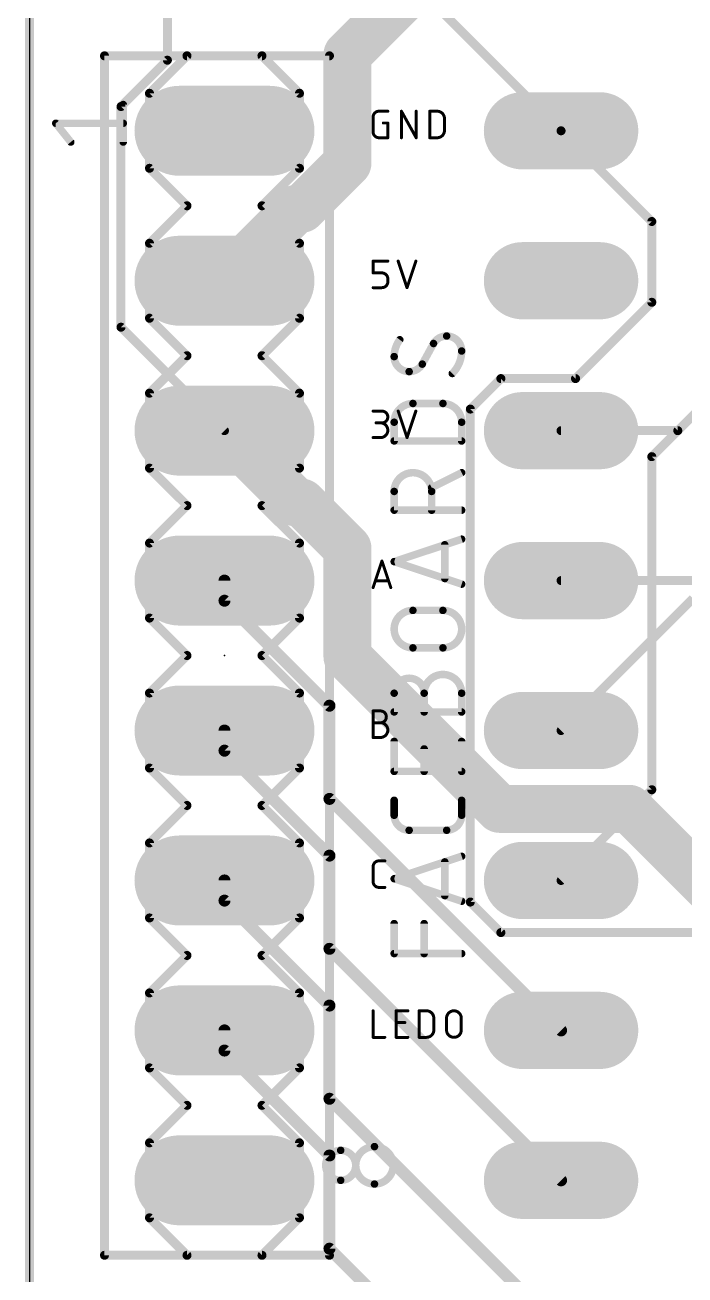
# Model space of a CAD drawing. Extents: x -0.1 to 41.6, y -0.1 to 60.7.
# Drawn here: x -0.08 to 11.1, y 13.51 to 34.69 of the extents above; entities that cross this region are included whole.
import ezdxf

# ---------------------------------------------------------------- set-up
doc = ezdxf.new("R2010")
doc.units = 0
for name, color, linetype in [('1', 12, 'CONTINUOUS'), ('16', 132, 'CONTINUOUS'), ('17', 110, 'CONTINUOUS'), ('20', 31, 'CONTINUOUS'), ('21', 253, 'CONTINUOUS'), ('23', 53, 'CONTINUOUS'), ('27', 253, 'CONTINUOUS'), ('51', 253, 'CONTINUOUS')]:
    doc.layers.add(name, color=color, linetype=linetype)

# ---------------------------------------------------------------- blocks, each defined once
blk = doc.blocks.new('RECT')
blk.add_solid([(-0.5, -0.5), (0.5, -0.5), (-0.5, 0.5), (0.5, 0.5)])
blk = doc.blocks.new('LONGP100')
at = {"const_width": 1}
blk.add_lwpolyline([(-0.5, 0), (0.5, 0)], dxfattribs=at)
at = {"const_width": 0.5}
for points in [[(-0.5, 0.25, 1), (-0.5, -0.25)], [(0.5, -0.25, 1), (0.5, 0.25)]]:
    blk.add_lwpolyline(points, format="xyb", dxfattribs=at)

msp = doc.modelspace()

# ---------------------------------------------------------------- linework, layer by layer
at = {"layer": '1'}
for points, const_width in [([(0, 0), (0, 60.579)], 0.1524), ([(9.002, 32.893), (4.619, 37.276)], 0.1524), ([(15.3412, 32.1752), (10.979, 27.813)], 0.1524), ([(4.5212, 26.5938), (3.302, 27.813)], 0.8128), ([(10.979, 27.813), (9.002, 27.813)], 0.1524), ([(4.6111, 26.5938), (4.5212, 26.5938)], 0.8128), ([(5.3848, 25.8201), (4.6111, 26.5938)], 0.8128), ([(5.3848, 23.981), (5.3848, 25.8201)], 0.8128), ([(18.273, 25.273), (9.002, 25.273)], 0.1524), ([(11.2372, 24.9682), (9.002, 22.733)], 0.1524), ([(7.96, 21.4058), (5.3848, 23.981)], 0.8128), ([(10.1584, 21.4058), (7.96, 21.4058)], 0.8128), ([(20.0444, 11.5198), (10.1584, 21.4058)], 0.8128)]:
    msp.add_lwpolyline(points, dxfattribs=dict(at, const_width=const_width))
for points, const_width in [([(8.9751, 32.8661, 1), (9.0289, 32.9199)], 0.0762), ([(3.4457, 27.9567, 1), (3.1583, 27.6693)], 0.4064), ([(9.002, 27.8511, 1), (9.002, 27.7749)], 0.0762), ([(10.952, 27.8399, 1), (11.0059, 27.7861)], 0.0762), ([(10.979, 27.7749, 1), (10.979, 27.8511)], 0.0762), ([(4.5212, 26.797, 1), (4.5212, 26.3906)], 0.4064), ([(4.3775, 26.4501, 1), (4.6649, 26.7375)], 0.4064), ([(4.7548, 26.7375, 1), (4.4674, 26.4501)], 0.4064), ([(4.6111, 26.3906, 1), (4.6111, 26.797)], 0.4064), ([(5.588, 25.8201, 1), (5.1816, 25.8201)], 0.4064), ([(5.2411, 25.6764, 1), (5.5285, 25.9638)], 0.4064), ([(9.002, 25.3111, 1), (9.002, 25.2349)], 0.0762), ([(5.5285, 24.1247, 1), (5.2411, 23.8374)], 0.4064), ([(5.1816, 23.981, 1), (5.588, 23.981)], 0.4064), ([(8.9751, 22.7599, 1), (9.0289, 22.7061)], 0.0762), ([(7.96, 21.609, 1), (7.96, 21.2026)], 0.4064), ([(10.302, 21.5495, 1), (10.0147, 21.2621)], 0.4064), ([(10.1584, 21.2026, 1), (10.1584, 21.609)], 0.4064), ([(7.8164, 21.2621, 1), (8.1037, 21.5495)], 0.4064)]:
    msp.add_lwpolyline(points, format="xyb", dxfattribs=dict(at, const_width=const_width))
at = {"layer": '16'}
for points, const_width in [([(0, 0), (0, 60.579)], 0.1524), ([(2.335, 48.498), (2.335, 34.0889)], 0.1524), ([(7.8456, 36.6458), (5.3848, 34.185)], 0.8128), ([(10.5386, 27.3726), (18.9864, 35.8204)], 0.1524), ([(5.3848, 34.185), (5.3848, 32.3459)], 0.8128), ([(2.335, 34.0889), (1.5494, 33.3033)], 0.1524), ([(1.5494, 33.3033), (1.5494, 29.5656)], 0.1524), ([(9.002, 32.893), (10.5386, 31.3564)], 0.1524), ([(5.3848, 32.3459), (4.6111, 31.5722)], 0.8128), ([(4.5212, 31.5722), (3.302, 30.353)], 0.8128), ([(4.6111, 31.5722), (4.5212, 31.5722)], 0.8128), ([(10.5386, 31.3564), (10.5386, 29.9874)], 0.1524), ([(10.5386, 29.9874), (9.2468, 28.6956)], 0.1524), ([(1.5494, 29.5656), (3.302, 27.813)], 0.1524), ([(7.9824, 28.6956), (7.4654, 28.1786)], 0.1524), ([(9.2468, 28.6956), (7.9824, 28.6956)], 0.1524), ([(7.4654, 28.1786), (7.4654, 19.8274)], 0.1524), ([(10.5386, 21.7296), (10.5386, 27.3726)], 0.1524), ([(3.302, 24.9318), (3.302, 25.273)], 0.2032), ([(5.08, 23.1538), (3.302, 24.9318)], 0.2032), ([(5.08, 21.575), (5.08, 23.1538)], 0.2032), ([(3.302, 22.3918), (3.302, 22.733)], 0.2032), ([(5.08, 20.6138), (3.302, 22.3918)], 0.2032), ([(9.002, 17.653), (5.08, 21.575)], 0.2032), ([(9.002, 20.193), (10.5386, 21.7296)], 0.1524), ([(5.08, 19.035), (5.08, 20.6138)], 0.2032), ([(3.302, 19.8518), (3.302, 20.193)], 0.2032), ([(5.08, 18.0738), (3.302, 19.8518)], 0.2032), ([(7.4654, 19.8274), (7.9824, 19.3104)], 0.1524), ([(7.9824, 19.3104), (11.2224, 19.3104)], 0.1524), ([(9.002, 15.113), (5.08, 19.035)], 0.2032), ([(5.08, 16.495), (5.08, 18.0738)], 0.2032), ([(3.302, 17.3118), (3.302, 17.653)], 0.2032), ([(5.08, 15.5338), (3.302, 17.3118)], 0.2032), ([(9.002, 12.573), (5.08, 16.495)], 0.2032), ([(5.08, 13.955), (5.08, 15.5338)], 0.2032), ([(9.002, 10.033), (5.08, 13.955)], 0.2032)]:
    msp.add_lwpolyline(points, dxfattribs=dict(at, const_width=const_width))
for points, const_width in [([(5.588, 34.185, 1), (5.1816, 34.185)], 0.4064), ([(5.2411, 34.3286, 1), (5.5285, 34.0413)], 0.4064), ([(2.2969, 34.0889, 1), (2.3731, 34.0889)], 0.0762), ([(2.3619, 34.062, 1), (2.3081, 34.1159)], 0.0762), ([(1.5875, 33.3033, 1), (1.5113, 33.3033)], 0.0762), ([(1.5225, 33.3303, 1), (1.5763, 33.2764)], 0.0762), ([(9.0289, 32.9199, 1), (8.9751, 32.8661)], 0.0762), ([(5.5285, 32.2022, 1), (5.2411, 32.4896)], 0.4064), ([(5.1816, 32.3459, 1), (5.588, 32.3459)], 0.4064), ([(4.5212, 31.7754, 1), (4.5212, 31.369)], 0.4064), ([(4.6649, 31.4285, 1), (4.3775, 31.7159)], 0.4064), ([(4.6111, 31.369, 1), (4.6111, 31.7754)], 0.4064), ([(4.4674, 31.7159, 1), (4.7548, 31.4285)], 0.4064), ([(10.5767, 31.3564, 1), (10.5005, 31.3564)], 0.0762), ([(10.5117, 31.3295, 1), (10.5655, 31.3833)], 0.0762), ([(3.1583, 30.4967, 1), (3.4457, 30.2093)], 0.4064), ([(10.5005, 29.9874, 1), (10.5767, 29.9874)], 0.0762), ([(10.5655, 29.9605, 1), (10.5117, 30.0144)], 0.0762), ([(1.5113, 29.5656, 1), (1.5875, 29.5656)], 0.0762), ([(1.5763, 29.5925, 1), (1.5225, 29.5387)], 0.0762), ([(7.9824, 28.7337, 1), (7.9824, 28.6575)], 0.0762), ([(8.0094, 28.6687, 1), (7.9555, 28.7225)], 0.0762), ([(9.2198, 28.7225, 1), (9.2737, 28.6687)], 0.0762), ([(9.2468, 28.6575, 1), (9.2468, 28.7337)], 0.0762), ([(7.5035, 28.1786, 1), (7.4273, 28.1786)], 0.0762), ([(7.4385, 28.2055, 1), (7.4923, 28.1516)], 0.0762), ([(3.2751, 27.7861, 1), (3.3289, 27.8399)], 0.0762), ([(10.5767, 27.3726, 1), (10.5005, 27.3726)], 0.0762), ([(10.5117, 27.3996, 1), (10.5655, 27.3457)], 0.0762), ([(3.3528, 25.273, 1), (3.2512, 25.273)], 0.1016), ([(3.3379, 24.9678, 1), (3.2661, 24.8959)], 0.1016), ([(3.2512, 24.9318, 1), (3.3528, 24.9318)], 0.1016), ([(5.1308, 23.1538, 1), (5.0292, 23.1538)], 0.1016), ([(5.0441, 23.1179, 1), (5.1159, 23.1898)], 0.1016), ([(3.3528, 22.733, 1), (3.2512, 22.733)], 0.1016), ([(3.3379, 22.4278, 1), (3.2661, 22.3559)], 0.1016), ([(3.2512, 22.3918, 1), (3.3528, 22.3918)], 0.1016), ([(5.1159, 21.6109, 1), (5.0441, 21.5391)], 0.1016), ([(5.0292, 21.575, 1), (5.1308, 21.575)], 0.1016), ([(10.5005, 21.7296, 1), (10.5767, 21.7296)], 0.0762), ([(10.5655, 21.7027, 1), (10.5117, 21.7565)], 0.0762), ([(5.1308, 20.6138, 1), (5.0292, 20.6138)], 0.1016), ([(5.0441, 20.5779, 1), (5.1159, 20.6498)], 0.1016), ([(3.3528, 20.193, 1), (3.2512, 20.193)], 0.1016), ([(8.9751, 20.2199, 1), (9.0289, 20.1661)], 0.0762), ([(3.3379, 19.8878, 1), (3.2661, 19.8159)], 0.1016), ([(3.2512, 19.8518, 1), (3.3528, 19.8518)], 0.1016), ([(7.4923, 19.8544, 1), (7.4385, 19.8005)], 0.0762), ([(7.4273, 19.8274, 1), (7.5035, 19.8274)], 0.0762), ([(7.9824, 19.3485, 1), (7.9824, 19.2723)], 0.0762), ([(7.9555, 19.2835, 1), (8.0094, 19.3373)], 0.0762), ([(5.1159, 19.0709, 1), (5.0441, 18.9991)], 0.1016), ([(5.0292, 19.035, 1), (5.1308, 19.035)], 0.1016), ([(5.1308, 18.0738, 1), (5.0292, 18.0738)], 0.1016), ([(5.0441, 18.0379, 1), (5.1159, 18.1098)], 0.1016), ([(3.3528, 17.653, 1), (3.2512, 17.653)], 0.1016), ([(8.9661, 17.6171, 1), (9.0379, 17.6889)], 0.1016), ([(3.3379, 17.3478, 1), (3.2661, 17.2759)], 0.1016), ([(3.2512, 17.3118, 1), (3.3528, 17.3118)], 0.1016), ([(5.1159, 16.5309, 1), (5.0441, 16.4591)], 0.1016), ([(5.0292, 16.495, 1), (5.1308, 16.495)], 0.1016), ([(5.1308, 15.5338, 1), (5.0292, 15.5338)], 0.1016), ([(5.0441, 15.4979, 1), (5.1159, 15.5698)], 0.1016), ([(8.9661, 15.0771, 1), (9.0379, 15.1489)], 0.1016), ([(5.1159, 13.9909, 1), (5.0441, 13.9191)], 0.1016), ([(5.0292, 13.955, 1), (5.1308, 13.955)], 0.1016)]:
    msp.add_lwpolyline(points, format="xyb", dxfattribs=dict(at, const_width=const_width))
at = {"layer": '20'}
msp.add_line((0, 60.63), (0, 0), dxfattribs=at)
at = {"layer": '21'}
for points, const_width in [([(2.667, 34.163), (2.032, 33.528)], 0.1524), ([(3.937, 34.163), (2.667, 34.163)], 0.1524), ([(4.572, 33.528), (3.937, 34.163)], 0.1524), ([(2.032, 32.258), (2.032, 33.528)], 0.1524), ([(4.572, 33.528), (4.572, 32.258)], 0.1524), ([(1.5875, 32.7025), (1.5875, 33.3375)], 0.127), ([(0.6985, 32.7025), (0.4445, 33.02)], 0.127), ([(0.4445, 33.02), (1.5875, 33.02)], 0.127), ([(2.667, 31.623), (2.032, 32.258)], 0.1524), ([(4.572, 32.258), (3.937, 31.623)], 0.1524), ([(2.032, 30.988), (2.667, 31.623)], 0.1524), ([(3.937, 31.623), (4.572, 30.988)], 0.1524), ([(2.032, 29.718), (2.032, 30.988)], 0.1524), ([(4.572, 30.988), (4.572, 29.718)], 0.1524), ([(2.667, 29.083), (2.032, 29.718)], 0.1524), ([(4.572, 29.718), (3.937, 29.083)], 0.1524), ([(2.032, 28.448), (2.667, 29.083)], 0.1524), ([(3.937, 29.083), (4.572, 28.448)], 0.1524), ([(2.032, 27.178), (2.032, 28.448)], 0.1524), ([(4.572, 28.448), (4.572, 27.178)], 0.1524), ([(2.667, 26.543), (2.032, 27.178)], 0.1524), ([(4.572, 27.178), (3.937, 26.543)], 0.1524), ([(2.667, 26.543), (2.032, 25.908)], 0.1524), ([(4.572, 25.908), (3.937, 26.543)], 0.1524), ([(2.032, 24.638), (2.032, 25.908)], 0.1524), ([(4.572, 25.908), (4.572, 24.638)], 0.1524), ([(2.667, 24.003), (2.032, 24.638)], 0.1524), ([(4.572, 24.638), (3.937, 24.003)], 0.1524), ([(2.667, 24.003), (2.032, 23.368)], 0.1524), ([(4.572, 23.368), (3.937, 24.003)], 0.1524), ([(2.032, 22.098), (2.032, 23.368)], 0.1524), ([(4.572, 23.368), (4.572, 22.098)], 0.1524), ([(2.667, 21.463), (2.032, 22.098)], 0.1524), ([(4.572, 22.098), (3.937, 21.463)], 0.1524), ([(2.032, 20.828), (2.667, 21.463)], 0.1524), ([(3.937, 21.463), (4.572, 20.828)], 0.1524), ([(2.032, 19.558), (2.032, 20.828)], 0.1524), ([(4.572, 20.828), (4.572, 19.558)], 0.1524), ([(2.667, 18.923), (2.032, 19.558)], 0.1524), ([(4.572, 19.558), (3.937, 18.923)], 0.1524), ([(2.032, 18.288), (2.667, 18.923)], 0.1524), ([(3.937, 18.923), (4.572, 18.288)], 0.1524), ([(2.032, 17.018), (2.032, 18.288)], 0.1524), ([(4.572, 18.288), (4.572, 17.018)], 0.1524), ([(2.667, 16.383), (2.032, 17.018)], 0.1524), ([(4.572, 17.018), (3.937, 16.383)], 0.1524), ([(2.667, 16.383), (2.032, 15.748)], 0.1524), ([(4.572, 15.748), (3.937, 16.383)], 0.1524), ([(2.032, 14.478), (2.032, 15.748)], 0.1524), ([(4.572, 15.748), (4.572, 14.478)], 0.1524), ([(2.667, 13.843), (2.032, 14.478)], 0.1524), ([(4.572, 14.478), (3.937, 13.843)], 0.1524), ([(3.937, 13.843), (2.667, 13.843)], 0.1524)]:
    msp.add_lwpolyline(points, dxfattribs=dict(at, const_width=const_width))
for points, const_width in [([(2.667, 34.2011, 1), (2.667, 34.1249)], 0.0762), ([(2.6939, 34.1361, 1), (2.6401, 34.1899)], 0.0762), ([(3.9639, 34.1899, 1), (3.9101, 34.1361)], 0.0762), ([(3.937, 34.1249, 1), (3.937, 34.2011)], 0.0762), ([(2.0701, 33.528, 1), (1.9939, 33.528)], 0.0762), ([(2.0051, 33.5549, 1), (2.0589, 33.5011)], 0.0762), ([(4.6101, 33.528, 1), (4.5339, 33.528)], 0.0762), ([(4.5451, 33.5011, 1), (4.5989, 33.5549)], 0.0762), ([(1.6193, 33.3375, 1), (1.5558, 33.3375)], 0.0635), ([(0.4445, 33.0518, 1), (0.4445, 32.9883)], 0.0635), ([(0.4693, 33.0398, 1), (0.4197, 33.0002)], 0.0635), ([(1.5875, 32.9883, 1), (1.5875, 33.0518)], 0.0635), ([(0.6737, 32.6827, 1), (0.7233, 32.7223)], 0.0635), ([(1.5558, 32.7025, 1), (1.6193, 32.7025)], 0.0635), ([(1.9939, 32.258, 1), (2.0701, 32.258)], 0.0762), ([(2.0589, 32.2849, 1), (2.0051, 32.2311)], 0.0762), ([(4.5339, 32.258, 1), (4.6101, 32.258)], 0.0762), ([(4.5989, 32.2311, 1), (4.5451, 32.2849)], 0.0762), ([(2.6939, 31.5961, 1), (2.6401, 31.6499)], 0.0762), ([(2.6401, 31.5961, 1), (2.6939, 31.6499)], 0.0762), ([(3.9639, 31.6499, 1), (3.9101, 31.5961)], 0.0762), ([(3.9101, 31.6499, 1), (3.9639, 31.5961)], 0.0762), ([(2.0701, 30.988, 1), (1.9939, 30.988)], 0.0762), ([(2.0051, 31.0149, 1), (2.0589, 30.9611)], 0.0762), ([(4.6101, 30.988, 1), (4.5339, 30.988)], 0.0762), ([(4.5451, 30.9611, 1), (4.5989, 31.0149)], 0.0762), ([(1.9939, 29.718, 1), (2.0701, 29.718)], 0.0762), ([(2.0589, 29.7449, 1), (2.0051, 29.6911)], 0.0762), ([(4.5339, 29.718, 1), (4.6101, 29.718)], 0.0762), ([(4.5989, 29.6911, 1), (4.5451, 29.7449)], 0.0762), ([(2.6939, 29.0561, 1), (2.6401, 29.1099)], 0.0762), ([(2.6401, 29.0561, 1), (2.6939, 29.1099)], 0.0762), ([(3.9639, 29.1099, 1), (3.9101, 29.0561)], 0.0762), ([(3.9101, 29.1099, 1), (3.9639, 29.0561)], 0.0762), ([(2.0701, 28.448, 1), (1.9939, 28.448)], 0.0762), ([(2.0051, 28.4749, 1), (2.0589, 28.4211)], 0.0762), ([(4.6101, 28.448, 1), (4.5339, 28.448)], 0.0762), ([(4.5451, 28.4211, 1), (4.5989, 28.4749)], 0.0762), ([(1.9939, 27.178, 1), (2.0701, 27.178)], 0.0762), ([(2.0589, 27.2049, 1), (2.0051, 27.1511)], 0.0762), ([(4.5339, 27.178, 1), (4.6101, 27.178)], 0.0762), ([(4.5989, 27.1511, 1), (4.5451, 27.2049)], 0.0762), ([(2.6939, 26.5161, 1), (2.6401, 26.5699)], 0.0762), ([(2.6401, 26.5161, 1), (2.6939, 26.5699)], 0.0762), ([(3.9639, 26.5699, 1), (3.9101, 26.5161)], 0.0762), ([(3.9101, 26.5699, 1), (3.9639, 26.5161)], 0.0762), ([(2.0701, 25.908, 1), (1.9939, 25.908)], 0.0762), ([(2.0051, 25.9349, 1), (2.0589, 25.8811)], 0.0762), ([(4.6101, 25.908, 1), (4.5339, 25.908)], 0.0762), ([(4.5451, 25.8811, 1), (4.5989, 25.9349)], 0.0762), ([(1.9939, 24.638, 1), (2.0701, 24.638)], 0.0762), ([(2.0589, 24.6649, 1), (2.0051, 24.6111)], 0.0762), ([(4.5339, 24.638, 1), (4.6101, 24.638)], 0.0762), ([(4.5989, 24.6111, 1), (4.5451, 24.6649)], 0.0762), ([(2.6939, 23.9761, 1), (2.6401, 24.0299)], 0.0762), ([(2.6401, 23.9761, 1), (2.6939, 24.0299)], 0.0762), ([(3.9639, 24.0299, 1), (3.9101, 23.9761)], 0.0762), ([(3.9101, 24.0299, 1), (3.9639, 23.9761)], 0.0762), ([(2.0701, 23.368, 1), (1.9939, 23.368)], 0.0762), ([(2.0051, 23.3949, 1), (2.0589, 23.3411)], 0.0762), ([(4.6101, 23.368, 1), (4.5339, 23.368)], 0.0762), ([(4.5451, 23.3411, 1), (4.5989, 23.3949)], 0.0762), ([(1.9939, 22.098, 1), (2.0701, 22.098)], 0.0762), ([(2.0589, 22.1249, 1), (2.0051, 22.0711)], 0.0762), ([(4.5339, 22.098, 1), (4.6101, 22.098)], 0.0762), ([(4.5989, 22.0711, 1), (4.5451, 22.1249)], 0.0762), ([(2.6939, 21.4361, 1), (2.6401, 21.4899)], 0.0762), ([(2.6401, 21.4361, 1), (2.6939, 21.4899)], 0.0762), ([(3.9639, 21.4899, 1), (3.9101, 21.4361)], 0.0762), ([(3.9101, 21.4899, 1), (3.9639, 21.4361)], 0.0762), ([(2.0701, 20.828, 1), (1.9939, 20.828)], 0.0762), ([(2.0051, 20.8549, 1), (2.0589, 20.8011)], 0.0762), ([(4.6101, 20.828, 1), (4.5339, 20.828)], 0.0762), ([(4.5451, 20.8011, 1), (4.5989, 20.8549)], 0.0762), ([(1.9939, 19.558, 1), (2.0701, 19.558)], 0.0762), ([(2.0589, 19.5849, 1), (2.0051, 19.5311)], 0.0762), ([(4.5339, 19.558, 1), (4.6101, 19.558)], 0.0762), ([(4.5989, 19.5311, 1), (4.5451, 19.5849)], 0.0762), ([(2.6939, 18.8961, 1), (2.6401, 18.9499)], 0.0762), ([(2.6401, 18.8961, 1), (2.6939, 18.9499)], 0.0762), ([(3.9639, 18.9499, 1), (3.9101, 18.8961)], 0.0762), ([(3.9101, 18.9499, 1), (3.9639, 18.8961)], 0.0762), ([(2.0701, 18.288, 1), (1.9939, 18.288)], 0.0762), ([(2.0051, 18.3149, 1), (2.0589, 18.2611)], 0.0762), ([(4.6101, 18.288, 1), (4.5339, 18.288)], 0.0762), ([(4.5451, 18.2611, 1), (4.5989, 18.3149)], 0.0762), ([(1.9939, 17.018, 1), (2.0701, 17.018)], 0.0762), ([(2.0589, 17.0449, 1), (2.0051, 16.9911)], 0.0762), ([(4.5339, 17.018, 1), (4.6101, 17.018)], 0.0762), ([(4.5989, 16.9911, 1), (4.5451, 17.0449)], 0.0762), ([(2.6939, 16.3561, 1), (2.6401, 16.4099)], 0.0762), ([(2.6401, 16.3561, 1), (2.6939, 16.4099)], 0.0762), ([(3.9639, 16.4099, 1), (3.9101, 16.3561)], 0.0762), ([(3.9101, 16.4099, 1), (3.9639, 16.3561)], 0.0762), ([(2.0701, 15.748, 1), (1.9939, 15.748)], 0.0762), ([(2.0051, 15.7749, 1), (2.0589, 15.7211)], 0.0762), ([(4.6101, 15.748, 1), (4.5339, 15.748)], 0.0762), ([(4.5451, 15.7211, 1), (4.5989, 15.7749)], 0.0762), ([(5.2705, 15.621, 1), (5.2705, 15.113)], 0.127), ([(5.2705, 15.113, 1), (5.2705, 15.621)], 0.127), ([(5.2705, 15.6528, 1), (5.2705, 15.5892)], 0.0635), ([(5.2705, 15.5892, 1), (5.2705, 15.6528)], 0.0635), ([(5.842, 15.6845, 1), (5.842, 15.0495)], 0.127), ([(5.842, 15.7163, 1), (5.842, 15.6527)], 0.0635), ([(5.842, 15.0495, 1), (5.842, 15.6845)], 0.127), ([(5.842, 15.6527, 1), (5.842, 15.7163)], 0.0635), ([(5.2705, 15.1448, 1), (5.2705, 15.0813)], 0.0635), ([(5.2705, 15.0813, 1), (5.2705, 15.1448)], 0.0635), ([(5.842, 15.0813, 1), (5.842, 15.0177)], 0.0635), ([(5.842, 15.0177, 1), (5.842, 15.0813)], 0.0635), ([(1.9939, 14.478, 1), (2.0701, 14.478)], 0.0762), ([(2.0589, 14.5049, 1), (2.0051, 14.4511)], 0.0762), ([(4.5339, 14.478, 1), (4.6101, 14.478)], 0.0762), ([(4.5989, 14.4511, 1), (4.5451, 14.5049)], 0.0762), ([(2.667, 13.8811, 1), (2.667, 13.8049)], 0.0762), ([(2.6401, 13.8161, 1), (2.6939, 13.8699)], 0.0762), ([(3.9101, 13.8699, 1), (3.9639, 13.8161)], 0.0762), ([(3.937, 13.8049, 1), (3.937, 13.8811)], 0.0762)]:
    msp.add_lwpolyline(points, format="xyb", dxfattribs=dict(at, const_width=const_width))
at = {"layer": '23'}
msp.add_point((3.302, 24.003), dxfattribs=at)
at = {"layer": '27'}
for points, const_width in [([(5.08, 34.163), (1.27, 34.163)], 0.1524), ([(1.27, 34.163), (1.27, 13.843)], 0.1524), ([(5.08, 13.843), (5.08, 34.163)], 0.1524), ([(5.9183, 33.2246), (6.0681, 33.2246)], 0.0508), ([(6.2985, 32.7754), (6.2985, 33.2246)], 0.0508), ([(6.2985, 33.2246), (6.5481, 32.7754)], 0.0508), ([(6.5481, 32.7754), (6.5481, 33.2246)], 0.0508), ([(6.7785, 32.7754), (6.7785, 33.2246)], 0.0508), ([(6.7785, 33.2246), (6.9033, 33.2246)], 0.0508), ([(5.8185, 32.8752), (5.8185, 33.1248)], 0.0508), ([(5.9932, 33.025), (6.0681, 33.025)], 0.0508), ([(6.0681, 33.025), (6.0681, 32.7754)], 0.0508), ([(7.0281, 33.0998), (7.0281, 32.9002)], 0.0508), ([(6.0681, 32.7754), (5.9183, 32.7754)], 0.0508), ([(6.9033, 32.7754), (6.7785, 32.7754)], 0.0508), ([(5.8185, 30.485), (5.8185, 30.6846)], 0.0508), ([(5.8185, 30.6846), (6.0681, 30.6846)], 0.0508), ([(6.2436, 30.6846), (6.3933, 30.2354)], 0.0508), ([(6.3933, 30.2354), (6.543, 30.6846)], 0.0508), ([(5.9683, 30.485), (5.8185, 30.485)], 0.0508), ([(6.0681, 30.3352), (6.0681, 30.3851)], 0.0508), ([(5.8185, 30.2354), (5.9683, 30.2354)], 0.0508), ([(6.8422, 29.2895), (6.6518, 28.9403)], 0.127), ([(5.8185, 28.1446), (5.9683, 28.1446)], 0.0508), ([(6.2436, 28.1446), (6.3933, 27.6954)], 0.0508), ([(6.3933, 27.6954), (6.543, 28.1446)], 0.0508), ([(6.493, 28.2735), (7.001, 28.2735)], 0.127), ([(5.9683, 27.945), (5.8684, 27.945)], 0.0508), ([(6.1755, 27.6385), (6.1755, 27.956)], 0.127), ([(7.3185, 27.956), (7.3185, 27.6385)], 0.127), ([(5.8185, 27.6954), (5.9433, 27.6954)], 0.0508), ([(7.3185, 27.6385), (6.1755, 27.6385)], 0.127), ([(7.3185, 27.1007), (6.8105, 26.8467)], 0.127), ([(6.1755, 26.4657), (6.1755, 26.7832)], 0.127), ([(6.8105, 26.7832), (6.8105, 26.4657)], 0.127), ([(7.3185, 26.4657), (6.1755, 26.4657)], 0.127), ([(6.1755, 25.5938), (7.3185, 25.9748)], 0.127), ([(7.0328, 25.8796), (7.0328, 25.3081)], 0.127), ([(5.8185, 25.1554), (5.9683, 25.6046)], 0.0508), ([(5.9683, 25.6046), (6.118, 25.1554)], 0.0508), ([(7.3185, 25.2128), (6.1755, 25.5938)], 0.127), ([(6.0806, 25.2677), (5.856, 25.2677)], 0.0508), ([(6.493, 24.7683), (7.001, 24.7683)], 0.127), ([(7.001, 24.1333), (6.493, 24.1333)], 0.127), ([(6.1755, 23.0475), (6.1755, 23.365)], 0.127), ([(6.6835, 23.0475), (6.6835, 23.365)], 0.127), ([(7.3185, 23.365), (7.3185, 23.0475)], 0.127), ([(5.8185, 22.6154), (5.8185, 23.0646)], 0.0508), ([(5.8185, 23.0646), (5.9433, 23.0646)], 0.0508), ([(7.3185, 23.0475), (6.1755, 23.0475)], 0.127), ([(5.8185, 22.865), (5.9433, 22.865)], 0.0508), ([(5.9433, 22.6154), (5.8185, 22.6154)], 0.0508), ([(6.1755, 22.0403), (6.1755, 22.5483)], 0.127), ([(6.6835, 22.0403), (6.6835, 22.4213)], 0.127), ([(7.3185, 22.5483), (7.3185, 22.0403)], 0.127), ([(7.3185, 22.0403), (6.1755, 22.0403)], 0.127), ([(6.1755, 21.2975), (6.1755, 21.5515)], 0.127), ([(7.3185, 21.5515), (7.3185, 21.2975)], 0.127), ([(7.0645, 21.0435), (6.4295, 21.0435)], 0.127), ([(5.9183, 20.5246), (6.0182, 20.5246)], 0.0508), ([(6.1755, 20.2217), (7.3185, 20.6027)], 0.127), ([(7.0328, 20.5075), (7.0328, 19.936)], 0.127), ([(5.8185, 20.1752), (5.8185, 20.4248)], 0.0508), ([(7.3185, 19.8407), (6.1755, 20.2217)], 0.127), ([(6.0182, 20.0754), (5.9183, 20.0754)], 0.0508), ([(6.1755, 18.9543), (6.1755, 19.4623)], 0.127), ([(6.6835, 18.9543), (6.6835, 19.4623)], 0.127), ([(7.3185, 18.9543), (6.1755, 18.9543)], 0.127), ([(5.8185, 17.9846), (5.8185, 17.5354)], 0.0508), ([(6.2085, 17.5354), (6.2085, 17.9846)], 0.0508), ([(6.2085, 17.9846), (6.4082, 17.9846)], 0.0508), ([(6.5975, 17.5354), (6.5975, 17.9846)], 0.0508), ([(6.5975, 17.9846), (6.7223, 17.9846)], 0.0508), ([(6.2085, 17.785), (6.3583, 17.785)], 0.0508), ([(6.8471, 17.8598), (6.8471, 17.6602)], 0.0508), ([(7.0625, 17.6602), (7.0625, 17.8598)], 0.0508), ([(7.3121, 17.8598), (7.3121, 17.6602)], 0.0508), ([(5.8185, 17.5354), (6.0182, 17.5354)], 0.0508), ([(6.4082, 17.5354), (6.2085, 17.5354)], 0.0508), ([(6.7223, 17.5354), (6.5975, 17.5354)], 0.0508), ([(1.27, 13.843), (5.08, 13.843)], 0.1524)]:
    msp.add_lwpolyline(points, dxfattribs=dict(at, const_width=const_width))
for points, const_width in [([(1.27, 34.2011, 1), (1.27, 34.1249)], 0.0762), ([(1.3081, 34.163, 1), (1.2319, 34.163)], 0.0762), ([(5.1181, 34.163, 1), (5.0419, 34.163)], 0.0762), ([(5.08, 34.1249, 1), (5.08, 34.2011)], 0.0762), ([(5.9183, 33.2246, 0.4142), (5.8185, 33.1248)], 0.0508), ([(5.9183, 33.2373, 1), (5.9183, 33.2119)], 0.0254), ([(5.9183, 33.2119, 1), (5.9183, 33.2373)], 0.0254), ([(6.0681, 33.2119, 1), (6.0681, 33.2373)], 0.0254), ([(6.3112, 33.2246, 1), (6.2858, 33.2246)], 0.0254), ([(6.3096, 33.2308, 1), (6.2874, 33.2184)], 0.0254), ([(6.5608, 33.2246, 1), (6.5354, 33.2246)], 0.0254), ([(6.7912, 33.2246, 1), (6.7658, 33.2246)], 0.0254), ([(6.7785, 33.2373, 1), (6.7785, 33.2119)], 0.0254), ([(7.0281, 33.0998, 0.4142), (6.9033, 33.2246)], 0.0508), ([(6.9033, 33.2373, 1), (6.9033, 33.2119)], 0.0254), ([(6.9033, 33.2119, 1), (6.9033, 33.2373)], 0.0254), ([(5.8312, 33.1248, 1), (5.8058, 33.1248)], 0.0254), ([(5.8058, 33.1248, 1), (5.8312, 33.1248)], 0.0254), ([(5.9932, 33.0377, 1), (5.9932, 33.0123)], 0.0254), ([(6.0808, 33.025, 1), (6.0554, 33.025)], 0.0254), ([(6.0681, 33.0123, 1), (6.0681, 33.0377)], 0.0254), ([(7.0408, 33.0998, 1), (7.0154, 33.0998)], 0.0254), ([(7.0154, 33.0998, 1), (7.0408, 33.0998)], 0.0254), ([(5.8185, 32.8752, 0.4142), (5.9183, 32.7754)], 0.0508), ([(5.8312, 32.8752, 1), (5.8058, 32.8752)], 0.0254), ([(5.8058, 32.8752, 1), (5.8312, 32.8752)], 0.0254), ([(6.9033, 32.7754, 0.4142), (7.0281, 32.9002)], 0.0508), ([(7.0408, 32.9002, 1), (7.0154, 32.9002)], 0.0254), ([(7.0154, 32.9002, 1), (7.0408, 32.9002)], 0.0254), ([(5.9183, 32.7881, 1), (5.9183, 32.7627)], 0.0254), ([(5.9183, 32.7627, 1), (5.9183, 32.7881)], 0.0254), ([(6.0554, 32.7754, 1), (6.0808, 32.7754)], 0.0254), ([(6.0681, 32.7627, 1), (6.0681, 32.7881)], 0.0254), ([(6.2858, 32.7754, 1), (6.3112, 32.7754)], 0.0254), ([(6.5354, 32.7754, 1), (6.5608, 32.7754)], 0.0254), ([(6.537, 32.7692, 1), (6.5592, 32.7816)], 0.0254), ([(6.7785, 32.7881, 1), (6.7785, 32.7627)], 0.0254), ([(6.7658, 32.7754, 1), (6.7912, 32.7754)], 0.0254), ([(6.9033, 32.7881, 1), (6.9033, 32.7627)], 0.0254), ([(6.9033, 32.7627, 1), (6.9033, 32.7881)], 0.0254), ([(5.8312, 30.6846, 1), (5.8058, 30.6846)], 0.0254), ([(5.8185, 30.6973, 1), (5.8185, 30.6719)], 0.0254), ([(6.0681, 30.6719, 1), (6.0681, 30.6973)], 0.0254), ([(6.2556, 30.6886, 1), (6.2315, 30.6806)], 0.0254), ([(6.5551, 30.6806, 1), (6.531, 30.6886)], 0.0254), ([(5.8185, 30.4977, 1), (5.8185, 30.4723)], 0.0254), ([(5.8058, 30.485, 1), (5.8312, 30.485)], 0.0254), ([(6.0681, 30.3851, 0.4142), (5.9683, 30.485)], 0.0508), ([(5.9683, 30.4977, 1), (5.9683, 30.4723)], 0.0254), ([(5.9683, 30.4723, 1), (5.9683, 30.4977)], 0.0254), ([(5.9683, 30.2354, 0.4142), (6.0681, 30.3352)], 0.0508), ([(6.0808, 30.3851, 1), (6.0554, 30.3851)], 0.0254), ([(6.0554, 30.3851, 1), (6.0808, 30.3851)], 0.0254), ([(6.0808, 30.3352, 1), (6.0554, 30.3352)], 0.0254), ([(6.0554, 30.3352, 1), (6.0808, 30.3352)], 0.0254), ([(5.8185, 30.2481, 1), (5.8185, 30.2227)], 0.0254), ([(5.9683, 30.2481, 1), (5.9683, 30.2227)], 0.0254), ([(5.9683, 30.2227, 1), (5.9683, 30.2481)], 0.0254), ([(6.3812, 30.2394, 1), (6.4053, 30.2314)], 0.0254), ([(6.3812, 30.2314, 1), (6.4053, 30.2394)], 0.0254), ([(7.0645, 29.4165, 0.2656), (6.8422, 29.2895)], 0.127), ([(7.0645, 29.4483, 1), (7.0645, 29.3848)], 0.0635), ([(7.3185, 29.1625, 0.4142), (7.0645, 29.4165)], 0.127), ([(7.0645, 29.3848, 1), (7.0645, 29.4483)], 0.0635), ([(6.2708, 29.353, 0.1623), (6.1755, 29.0673)], 0.127), ([(6.2961, 29.3339, 1), (6.2454, 29.3721)], 0.0635), ([(6.8149, 29.3056, 1), (6.8696, 29.2734)], 0.0635), ([(6.8701, 29.2743, 1), (6.8144, 29.3047)], 0.0635), ([(7.1598, 28.7815, 0.2), (7.3185, 29.1625)], 0.127), ([(7.3502, 29.1625, 1), (7.2868, 29.1625)], 0.0635), ([(6.1755, 29.0673, 0.4142), (6.4295, 28.8133)], 0.127), ([(6.2073, 29.0673, 1), (6.1438, 29.0673)], 0.0635), ([(6.1438, 29.0672, 1), (6.2073, 29.0673)], 0.0635), ([(7.2868, 29.1625, 1), (7.3502, 29.1625)], 0.0635), ([(6.4295, 28.8133, 0.2656), (6.6518, 28.9403)], 0.127), ([(6.4295, 28.845, 1), (6.4295, 28.7815)], 0.0635), ([(6.4295, 28.7815, 1), (6.4295, 28.845)], 0.0635), ([(6.6239, 28.9555, 1), (6.6796, 28.925)], 0.0635), ([(6.6791, 28.9241, 1), (6.6244, 28.9564)], 0.0635), ([(7.1374, 28.804, 1), (7.1821, 28.759)], 0.0635), ([(5.8185, 28.1573, 1), (5.8185, 28.1319)], 0.0254), ([(5.9683, 27.945, 1), (5.9683, 28.1446)], 0.0508), ([(5.9683, 28.1573, 1), (5.9683, 28.1319)], 0.0254), ([(5.9683, 28.1319, 1), (5.9683, 28.1573)], 0.0254), ([(6.493, 28.2735, 0.4142), (6.1755, 27.956)], 0.127), ([(6.2556, 28.1486, 1), (6.2315, 28.1406)], 0.0254), ([(6.493, 28.3053, 1), (6.493, 28.2418)], 0.0635), ([(6.493, 28.2418, 1), (6.493, 28.3053)], 0.0635), ([(6.5551, 28.1406, 1), (6.531, 28.1486)], 0.0254), ([(7.3185, 27.956, 0.4142), (7.001, 28.2735)], 0.127), ([(7.001, 28.3053, 1), (7.001, 28.2418)], 0.0635), ([(7.001, 28.2418, 1), (7.001, 28.3053)], 0.0635), ([(5.8684, 27.9577, 1), (5.8684, 27.9323)], 0.0254), ([(5.9433, 27.6954, 1), (5.9433, 27.945)], 0.0508), ([(5.9433, 27.9577, 1), (5.9433, 27.9323)], 0.0254), ([(5.9683, 27.9577, 1), (5.9683, 27.9323)], 0.0254), ([(5.9683, 27.9323, 1), (5.9683, 27.9577)], 0.0254), ([(6.2073, 27.956, 1), (6.1438, 27.956)], 0.0635), ([(6.1438, 27.956, 1), (6.2073, 27.956)], 0.0635), ([(7.3502, 27.956, 1), (7.2868, 27.956)], 0.0635), ([(7.2868, 27.956, 1), (7.3502, 27.956)], 0.0635), ([(5.8185, 27.7081, 1), (5.8185, 27.6827)], 0.0254), ([(5.9433, 27.7081, 1), (5.9433, 27.6827)], 0.0254), ([(5.9433, 27.6827, 1), (5.9433, 27.7081)], 0.0254), ([(6.1755, 27.6702, 1), (6.1755, 27.6068)], 0.0635), ([(6.1438, 27.6385, 1), (6.2073, 27.6385)], 0.0635), ([(6.3812, 27.6994, 1), (6.4053, 27.6914)], 0.0254), ([(6.3812, 27.6914, 1), (6.4053, 27.6994)], 0.0254), ([(7.2868, 27.6385, 1), (7.3502, 27.6385)], 0.0635), ([(7.3185, 27.6068, 1), (7.3185, 27.6702)], 0.0635), ([(6.8105, 26.7832, 1), (6.1755, 26.7832)], 0.127), ([(7.3327, 27.0723, 1), (7.3043, 27.1291)], 0.0635), ([(6.7963, 26.8751, 1), (6.8247, 26.8183)], 0.0635), ([(6.2073, 26.7832, 1), (6.1438, 26.7832)], 0.0635), ([(6.1438, 26.7832, 1), (6.2073, 26.7832)], 0.0635), ([(6.8422, 26.7832, 1), (6.7788, 26.7832)], 0.0635), ([(6.7788, 26.7832, 1), (6.8422, 26.7832)], 0.0635), ([(6.1755, 26.4974, 1), (6.1755, 26.4339)], 0.0635), ([(6.1438, 26.4657, 1), (6.2073, 26.4657)], 0.0635), ([(6.7788, 26.4657, 1), (6.8422, 26.4657)], 0.0635), ([(7.3185, 26.4339, 1), (7.3185, 26.4974)], 0.0635), ([(7.0645, 25.8796, 1), (7.001, 25.8796)], 0.0635), ([(7.3285, 25.9447, 1), (7.3085, 26.0049)], 0.0635), ([(5.9803, 25.6086, 1), (5.9562, 25.6006)], 0.0254), ([(5.9803, 25.6006, 1), (5.9562, 25.6086)], 0.0254), ([(6.1855, 25.6239, 1), (6.1655, 25.5637)], 0.0635), ([(6.1655, 25.6239, 1), (6.1855, 25.5637)], 0.0635), ([(5.856, 25.2804, 1), (5.856, 25.255)], 0.0254), ([(6.0806, 25.255, 1), (6.0806, 25.2804)], 0.0254), ([(7.001, 25.3081, 1), (7.0645, 25.3081)], 0.0635), ([(7.3085, 25.1827, 1), (7.3285, 25.2429)], 0.0635), ([(5.8065, 25.1594, 1), (5.8306, 25.1514)], 0.0254), ([(6.1059, 25.1514, 1), (6.13, 25.1594)], 0.0254), ([(6.493, 24.7683, 1), (6.493, 24.1333)], 0.127), ([(6.493, 24.8001, 1), (6.493, 24.7366)], 0.0635), ([(6.493, 24.7366, 1), (6.493, 24.8001)], 0.0635), ([(7.001, 24.1333, 1), (7.001, 24.7683)], 0.127), ([(7.001, 24.8001, 1), (7.001, 24.7366)], 0.0635), ([(7.001, 24.7366, 1), (7.001, 24.8001)], 0.0635), ([(6.493, 24.1651, 1), (6.493, 24.1016)], 0.0635), ([(6.493, 24.1016, 1), (6.493, 24.1651)], 0.0635), ([(7.001, 24.1651, 1), (7.001, 24.1016)], 0.0635), ([(7.001, 24.1016, 1), (7.001, 24.1651)], 0.0635), ([(7.3185, 23.365, 1), (6.6835, 23.365)], 0.127), ([(6.6835, 23.365, 1), (6.1755, 23.365)], 0.127), ([(6.2073, 23.365, 1), (6.1438, 23.365)], 0.0635), ([(6.1438, 23.365, 1), (6.2073, 23.365)], 0.0635), ([(6.7153, 23.365, 1), (6.6518, 23.365)], 0.0635), ([(6.6518, 23.365, 1), (6.7153, 23.365)], 0.0635), ([(6.6518, 23.365, 1), (6.7153, 23.365)], 0.0635), ([(7.3502, 23.365, 1), (7.2868, 23.365)], 0.0635), ([(7.2868, 23.365, 1), (7.3502, 23.365)], 0.0635), ([(5.8312, 23.0646, 1), (5.8058, 23.0646)], 0.0254), ([(5.8185, 23.0773, 1), (5.8185, 23.0519)], 0.0254), ([(5.9433, 22.865, 1), (5.9433, 23.0646)], 0.0508), ([(5.9433, 23.0773, 1), (5.9433, 23.0519)], 0.0254), ([(5.9433, 23.0519, 1), (5.9433, 23.0773)], 0.0254), ([(6.1755, 23.0792, 1), (6.1755, 23.0157)], 0.0635), ([(7.3185, 23.0157, 1), (7.3185, 23.0792)], 0.0635), ([(5.8185, 22.8777, 1), (5.8185, 22.8523)], 0.0254), ([(5.9433, 22.6154, 1), (5.9433, 22.865)], 0.0508), ([(5.9433, 22.8777, 1), (5.9433, 22.8523)], 0.0254), ([(5.9433, 22.8776, 1), (5.9433, 22.8523)], 0.0254), ([(5.9433, 22.8523, 1), (5.9433, 22.8777)], 0.0254), ([(6.1438, 23.0475, 1), (6.2073, 23.0475)], 0.0635), ([(6.6518, 23.0475, 1), (6.7153, 23.0475)], 0.0635), ([(7.2868, 23.0475, 1), (7.3502, 23.0475)], 0.0635), ([(5.8185, 22.6281, 1), (5.8185, 22.6027)], 0.0254), ([(5.8058, 22.6154, 1), (5.8312, 22.6154)], 0.0254), ([(5.9433, 22.6281, 1), (5.9433, 22.6027)], 0.0254), ([(5.9433, 22.6027, 1), (5.9433, 22.6281)], 0.0254), ([(6.2073, 22.5483, 1), (6.1438, 22.5483)], 0.0635), ([(6.7153, 22.4213, 1), (6.6518, 22.4213)], 0.0635), ([(7.3502, 22.5483, 1), (7.2868, 22.5483)], 0.0635), ([(6.1755, 22.0721, 1), (6.1755, 22.0086)], 0.0635), ([(6.1438, 22.0403, 1), (6.2073, 22.0403)], 0.0635), ([(6.6518, 22.0403, 1), (6.7153, 22.0403)], 0.0635), ([(7.2868, 22.0403, 1), (7.3502, 22.0403)], 0.0635), ([(7.3185, 22.0086, 1), (7.3185, 22.0721)], 0.0635), ([(6.2073, 21.5515, 1), (6.1438, 21.5515)], 0.0635), ([(7.3502, 21.5515, 1), (7.2868, 21.5515)], 0.0635), ([(6.1755, 21.2975, 0.4142), (6.4295, 21.0435)], 0.127), ([(6.2073, 21.2975, 1), (6.1438, 21.2975)], 0.0635), ([(6.1438, 21.2975, 1), (6.2073, 21.2975)], 0.0635), ([(7.0645, 21.0435, 0.4142), (7.3185, 21.2975)], 0.127), ([(7.3502, 21.2975, 1), (7.2868, 21.2975)], 0.0635), ([(7.2868, 21.2975, 1), (7.3502, 21.2975)], 0.0635), ([(6.4295, 21.0752, 1), (6.4295, 21.0117)], 0.0635), ([(6.4295, 21.0117, 1), (6.4295, 21.0752)], 0.0635), ([(7.0645, 21.0752, 1), (7.0645, 21.0117)], 0.0635), ([(7.0645, 21.0117, 1), (7.0645, 21.0752)], 0.0635), ([(5.9183, 20.5246, 0.4142), (5.8185, 20.4248)], 0.0508), ([(5.9183, 20.5373, 1), (5.9183, 20.5119)], 0.0254), ([(5.9183, 20.5119, 1), (5.9183, 20.5373)], 0.0254), ([(6.0182, 20.5119, 1), (6.0182, 20.5373)], 0.0254), ([(7.0645, 20.5075, 1), (7.001, 20.5075)], 0.0635), ([(7.3285, 20.5726, 1), (7.3085, 20.6328)], 0.0635), ([(5.8312, 20.4248, 1), (5.8058, 20.4248)], 0.0254), ([(5.8058, 20.4248, 1), (5.8312, 20.4248)], 0.0254), ([(5.8185, 20.1752, 0.4142), (5.9183, 20.0754)], 0.0508), ([(5.8312, 20.1752, 1), (5.8058, 20.1752)], 0.0254), ([(5.8058, 20.1752, 1), (5.8312, 20.1752)], 0.0254), ([(6.1855, 20.2518, 1), (6.1655, 20.1916)], 0.0635), ([(6.1655, 20.2518, 1), (6.1855, 20.1916)], 0.0635), ([(5.9183, 20.0881, 1), (5.9183, 20.0627)], 0.0254), ([(5.9183, 20.0627, 1), (5.9183, 20.0881)], 0.0254), ([(6.0182, 20.0627, 1), (6.0182, 20.0881)], 0.0254), ([(7.001, 19.936, 1), (7.0645, 19.936)], 0.0635), ([(7.3085, 19.8106, 1), (7.3285, 19.8708)], 0.0635), ([(6.2073, 19.4623, 1), (6.1438, 19.4623)], 0.0635), ([(6.7153, 19.4623, 1), (6.6518, 19.4623)], 0.0635), ([(6.1755, 18.986, 1), (6.1755, 18.9225)], 0.0635), ([(6.1438, 18.9543, 1), (6.2073, 18.9543)], 0.0635), ([(6.6518, 18.9543, 1), (6.7153, 18.9543)], 0.0635), ([(7.3185, 18.9225, 1), (7.3185, 18.986)], 0.0635), ([(5.8312, 17.9846, 1), (5.8058, 17.9846)], 0.0254), ([(6.2212, 17.9846, 1), (6.1958, 17.9846)], 0.0254), ([(6.2085, 17.9973, 1), (6.2085, 17.9719)], 0.0254), ([(6.4082, 17.9719, 1), (6.4082, 17.9973)], 0.0254), ([(6.6102, 17.9846, 1), (6.5848, 17.9846)], 0.0254), ([(6.5975, 17.9973, 1), (6.5975, 17.9719)], 0.0254), ([(6.8471, 17.8598, 0.4142), (6.7223, 17.9846)], 0.0508), ([(6.7223, 17.9973, 1), (6.7223, 17.9719)], 0.0254), ([(6.7223, 17.9719, 1), (6.7223, 17.9973)], 0.0254), ([(7.3121, 17.8598, 1), (7.0625, 17.8598)], 0.0508), ([(6.2085, 17.7977, 1), (6.2085, 17.7723)], 0.0254), ([(6.3583, 17.7723, 1), (6.3583, 17.7977)], 0.0254), ([(6.8598, 17.8598, 1), (6.8344, 17.8598)], 0.0254), ([(6.8344, 17.8598, 1), (6.8598, 17.8598)], 0.0254), ([(7.0752, 17.8598, 1), (7.0498, 17.8598)], 0.0254), ([(7.0498, 17.8598, 1), (7.0752, 17.8598)], 0.0254), ([(7.3248, 17.8598, 1), (7.2994, 17.8598)], 0.0254), ([(7.2994, 17.8598, 1), (7.3248, 17.8598)], 0.0254), ([(6.7223, 17.5354, 0.4142), (6.8471, 17.6602)], 0.0508), ([(6.8598, 17.6602, 1), (6.8344, 17.6602)], 0.0254), ([(6.8344, 17.6602, 1), (6.8598, 17.6602)], 0.0254), ([(7.0625, 17.6602, 1), (7.3121, 17.6602)], 0.0508), ([(7.0752, 17.6602, 1), (7.0498, 17.6602)], 0.0254), ([(7.0498, 17.6602, 1), (7.0752, 17.6602)], 0.0254), ([(7.3248, 17.6602, 1), (7.2994, 17.6602)], 0.0254), ([(7.2994, 17.6602, 1), (7.3248, 17.6602)], 0.0254), ([(5.8185, 17.5481, 1), (5.8185, 17.5227)], 0.0254), ([(5.8058, 17.5354, 1), (5.8312, 17.5354)], 0.0254), ([(6.0182, 17.5227, 1), (6.0182, 17.5481)], 0.0254), ([(6.2085, 17.5481, 1), (6.2085, 17.5227)], 0.0254), ([(6.1958, 17.5354, 1), (6.2212, 17.5354)], 0.0254), ([(6.4082, 17.5227, 1), (6.4082, 17.5481)], 0.0254), ([(6.5975, 17.5481, 1), (6.5975, 17.5227)], 0.0254), ([(6.5848, 17.5354, 1), (6.6102, 17.5354)], 0.0254), ([(6.7223, 17.5481, 1), (6.7223, 17.5227)], 0.0254), ([(6.7223, 17.5227, 1), (6.7223, 17.5481)], 0.0254), ([(1.27, 13.8811, 1), (1.27, 13.8049)], 0.0762), ([(1.2319, 13.843, 1), (1.3081, 13.843)], 0.0762), ([(5.0419, 13.843, 1), (5.1181, 13.843)], 0.0762), ([(5.08, 13.8049, 1), (5.08, 13.8811)], 0.0762)]:
    msp.add_lwpolyline(points, format="xyb", dxfattribs=dict(at, const_width=const_width))

# ---------------------------------------------------------------- block references
at = {"layer": '17', "xscale": 1.524, "yscale": 1.524}
for p in [(3.302, 32.893), (3.302, 32.893), (3.302, 30.353), (3.302, 30.353), (3.302, 27.813), (3.302, 27.813), (3.302, 25.273), (3.302, 25.273), (3.302, 22.733), (3.302, 22.733), (3.302, 20.193), (3.302, 20.193), (3.302, 17.653), (3.302, 17.653), (3.302, 15.113), (3.302, 15.113)]:
    msp.add_blockref('LONGP100', p, dxfattribs=at)
at = {"layer": '17', "xscale": 1.308, "yscale": 1.308, "rotation": 180}
for p in [(9.002, 32.893), (9.002, 32.893), (9.002, 30.353), (9.002, 30.353), (9.002, 27.813), (9.002, 27.813), (9.002, 25.273), (9.002, 25.273), (9.002, 22.733), (9.002, 22.733), (9.002, 20.193), (9.002, 20.193), (9.002, 17.653), (9.002, 17.653), (9.002, 15.113), (9.002, 15.113)]:
    msp.add_blockref('LONGP100', p, dxfattribs=at)
at = {"layer": '51', "xscale": 0.508, "yscale": 0.508, "rotation": 270}
for p in [(3.302, 32.893), (3.302, 30.353), (3.302, 27.813), (3.302, 25.273), (3.302, 22.733), (3.302, 20.193), (3.302, 17.653), (3.302, 15.113)]:
    msp.add_blockref('RECT', p, dxfattribs=at)

doc.saveas('drawing.dxf')
